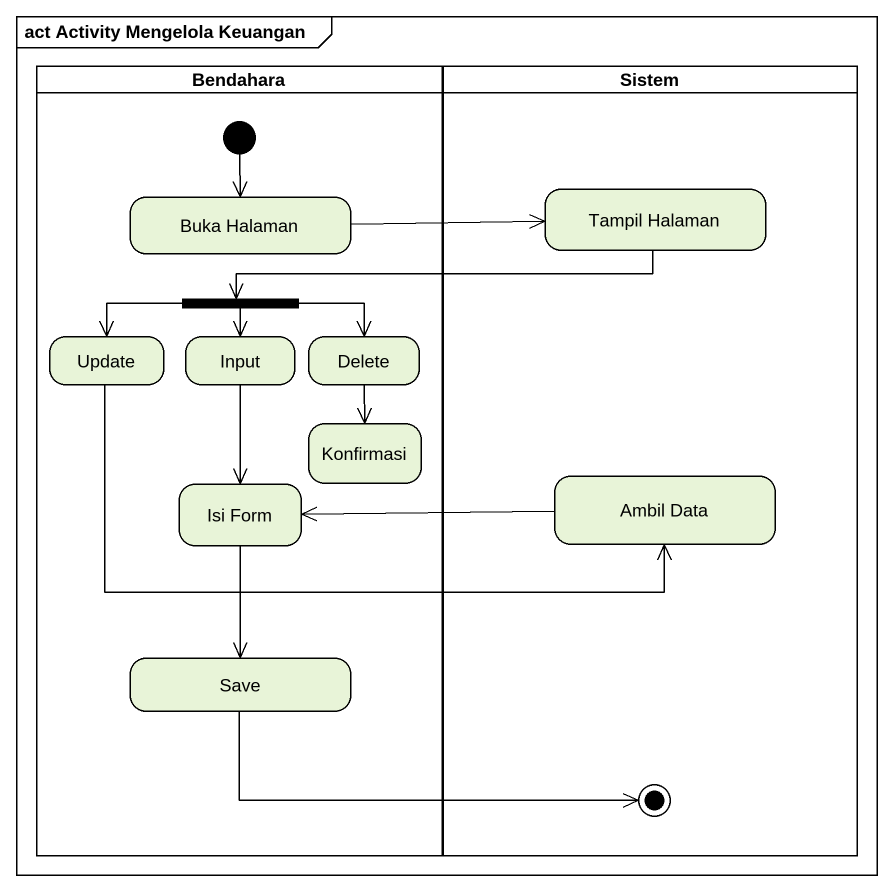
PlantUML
@startuml
mainframe act Activity Mengelola Keuangan
hide empty description
state Bendahara <<partition>> {
  state "Buka Halaman" as Buka_Halaman
  state Update
  state fork1 <<fork>>
  state Input
  state Delete
  state Konfirmasi
  state "Isi Form" as Isi_Form
  state Save
  [*] --> Buka_Halaman
}
state Sistem <<partition>> {
  state "Tampil Halaman" as Tampil_Halaman
  state "Ambil Data" as Ambil_Data
  state final1 <<end>>
}
Buka_Halaman -right-> Tampil_Halaman
Tampil_Halaman -left-> fork1
Update -right-> Ambil_Data
fork1 -left-> Update
fork1 --> Input
fork1 -right-> Delete
Input --> Isi_Form
Delete --> Konfirmasi
Isi_Form --> Save
Ambil_Data -left-> Isi_Form
Save -right-> final1
@enduml
